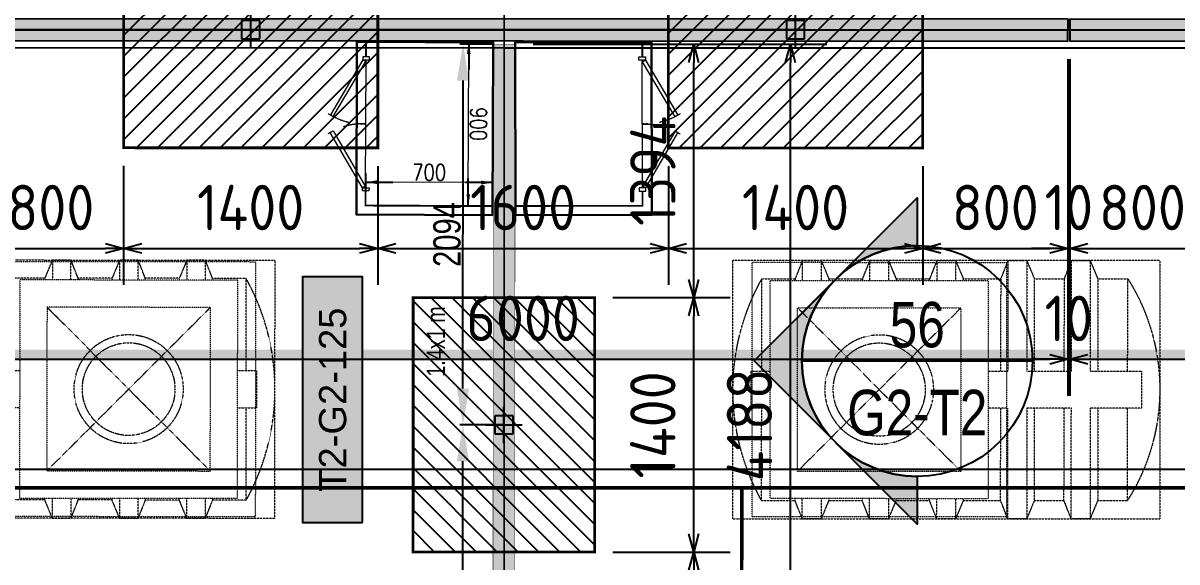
# Model space of a CAD drawing. Header units: centimetres. Extents: x -6122352 to 6876996, y -1694241 to 2592194.
# Drawn here: x 189137 to 195490, y -45110 to -42146 of the extents above; entities that cross this region are included whole.
import ezdxf
from ezdxf.enums import TextEntityAlignment as Align

# ---------------------------------------------------------------- set-up
doc = ezdxf.new("R2010")
doc.units = ezdxf.units.CM
doc.header["$MEASUREMENT"] = 0
doc.header["$PDMODE"] = 66
doc.header["$PDSIZE"] = 100
for name, pattern in [('CENTER', [2, 1.25, -0.25, 0.25, -0.25]), ('DU23023_KAA_00_XX_M2_TR_KPTB_0024$0$DU23023_KAA_00_XX_M2_TR_XRBS_0024$0$PHANTOM2', [1.25, 0.625, -0.125, 0.125, -0.125, 0.125, -0.125]), ('HIDDEN', [0.375, 0.25, -0.125]), ('LTH-4G-M-XR-GROUND FLOOR PLAN$0$HIDDEN2', [0.1875, 0.125, -0.0625])]:
    doc.linetypes.add(name, pattern=pattern)
doc.layers.get('Defpoints').update_dxf_attribs({"color": 255, "linetype": 'CENTER'})
for name, color, linetype in [('00-MI-DIM', 7, 'Continuous'), ('@MI-FOOTINGS', 7, 'Continuous'), ('@MI-MEP', 7, 'Continuous'), ('@MI-REF LAYER', 7, 'Continuous'), ('@MI-TYPE-02', 6, 'Continuous'), ('CTECH-Text 2.5mm', 2, 'Continuous'), ('PANEL-TAGS', 7, 'Continuous'), ('VD-WS-WATER TANK', 7, 'Continuous')]:
    doc.layers.add(name, color=color, linetype=linetype)
doc.layers.add('08-Compound Wall-2', color=6, linetype='Continuous', lineweight=25, true_color=0xff00ff)
for name, color, linetype, lineweight in [('23585-XR-AR-102-8P-GF$0$A-FLOR-XREF', 8, 'Continuous', 9), ('23585-XR-AR-DAMAC PLOT LIMITS$0$1-Mid units', 41, 'Continuous', 5), ('A-ANNO-TEXT', 3, 'Continuous', 25), ('LTH-4G-M-XR-GROUND FLOOR PLAN$0$1717 X Water Tank Location_5B$0$00 Line 2', 6, 'Continuous', 13), ('ZAT_WALL PANEL', 3, 'Continuous', 30)]:
    doc.layers.add(name, color=color, linetype=linetype, lineweight=lineweight)
doc.layers.add('LTH-4G-M-XR-GROUND FLOOR PLAN$0$PDF_Geometry', color=7, linetype='Continuous', true_color=0xcccccc)
doc.styles.add('Arial Narrow', font='ARIALN.TTF', dxfattribs={"width": 0.95, "height": 500})
doc.styles.add('DIMTEXT', font='romans.shx', dxfattribs={"width": 0.8})
doc.styles.add('JWC 1.50MM', font='GOTHIC.TTF', dxfattribs={"width": 0.8, "height": 1.5})
doc.styles.add('PANELTAG_STYLE', font='arial.ttf')
doc.styles.add('Schueco-BEMSTIL', font='isocpeur.ttf', dxfattribs={"width": 0.9})
doc.dimstyles.new('DIM-25', dxfattribs={"dimscale": 25, "dimtxt": 2.5, "dimasz": 2.5, "dimexe": 1.25, "dimexo": 0.625, "dimgap": 1, "dimtad": 1, "dimdec": 0, "dimdsep": 46, "dimtxsty": 'DIMTEXT', "dimblk": 'AROW', "dimcen": 2.5, "dimse1": 1, "dimse2": 1, "dimclrd": 1, "dimclre": 1, "dimclrt": 2, "dimadec": 0, "dimazin": 0, "dimtfac": 1, "dimtdec": 0, "dimtmove": 0, "dimatfit": 3, "dimfxl": 1, "dimarcsym": 0})
doc.dimstyles.new('JWC - 1.5', dxfattribs={"dimtxt": 1.5, "dimasz": 2, "dimexe": 0.18, "dimexo": 0.06, "dimgap": 0.09, "dimtad": 1, "dimtoh": 1, "dimdec": 0, "dimzin": 0, "dimdsep": 46, "dimtxsty": 'JWC 1.50MM', "dimcen": 0.09, "dimclrd": 1, "dimclre": 1, "dimclrt": 2, "dimadec": 0, "dimazin": 0, "dimtfac": 1, "dimtdec": 0, "dimtofl": 0, "dimtmove": 0, "dimatfit": 3, "dimfxl": 30, "dimtolj": 1, "dimtzin": 0, "dimarcsym": 0})
doc.dimstyles.new('MI- JWC-TXT-2.5 MM', dxfattribs={"dimscale": 1.5, "dimtxt": 2.5, "dimasz": 1, "dimexe": 2, "dimexo": 1, "dimgap": 1, "dimtad": 1, "dimdec": 0, "dimdsep": 46, "dimtxsty": 'Schueco-BEMSTIL', "dimblk": 'OPEN30', "dimcen": 0, "dimdle": 2, "dimclrd": 140, "dimclre": 8, "dimclrt": 40, "dimadec": 0, "dimazin": 2, "dimtfac": 1, "dimtdec": 0, "dimtix": 1, "dimtmove": 2, "dimatfit": 3, "dimldrblk": 'OPEN', "dimfxl": 2, "dimlwd": -1, "dimlwe": -1, "dimarcsym": 0})

# ---------------------------------------------------------------- blocks, each defined once
blk = doc.blocks.new('23585-XR-AR-BOUNDARY WALLS AND SETBACKS')
at = {"layer": '08-Compound Wall-2'}
blk.add_lwpolyline([(496588.3159, 2769013.5148), (496570.6947, 2769029.661), (496564.5808, 2769022.9883), (496560.5274, 2769018.5645), (496556.4738, 2769014.1407), (496552.4204, 2769009.7169), (496548.367, 2769005.2931), (496542.2529, 2768998.6206), (496559.8743, 2768982.4745)], dxfattribs=at)
blk = doc.blocks.new('A$C9d9485f6')
at = {"layer": 'A-ANNO-TEXT', "rotation": 312.4881850805905}
blk.add_blockref('23585-XR-AR-BOUNDARY WALLS AND SETBACKS', (-2377088.5348, -1504219.2521), dxfattribs=at)
blk = doc.blocks.new('23585-XR-AR-DAMAC PLOT LIMITS')
at = {"layer": '23585-XR-AR-DAMAC PLOT LIMITS$0$1-Mid units', "color": 251, "true_color": 0x636466}
for points in [[(496552.3467, 2769009.7845), (496534.6515, 2769025.9983), (496538.7049, 2769030.4221), (496556.4001, 2769014.2083)], [(496548.2933, 2769005.3607), (496530.5981, 2769021.5745), (496534.6515, 2769025.9983), (496552.3467, 2769009.7845)], [(496552.3467, 2769009.7845), (496556.4001, 2769014.2083), (496574.0951, 2768997.9947), (496570.0417, 2768993.5709)], [(496548.2933, 2769005.3607), (496552.3467, 2769009.7845), (496570.0417, 2768993.5709), (496565.9883, 2768989.1471)]]:
    blk.add_lwpolyline(points, close=True, dxfattribs=at)
blk = doc.blocks.new('A$Cf093b529')
at = {"layer": 'A-ANNO-TEXT'}
blk.add_blockref('23585-XR-AR-DAMAC PLOT LIMITS', (-495391.9901, -2768603.4419), dxfattribs=at)
blk = doc.blocks.new('A$C13dde150')
at = {"color": 1, "true_color": 0xeb0000, "const_width": 0.01}
blk.add_lwpolyline([(33.1502, 0.0001), (27.1502, 0.0001), (21.1502, 0), (15.1502, 0), (9.1501, 0.0001), (0.0001, 0.0001), (0, 24.0001), (9.1501, 24.0003), (15.1501, 24.0003), (21.1502, 24.0002), (27.1502, 24.0002), (33.1502, 24.0003), (42.3, 24.0002), (42.3001, 0.0001)], close=True, dxfattribs=at)
blk = doc.blocks.new('AROW')
at = {"color": 1, "ltscale": 100}
for p, q in [((0, 0), (-3, 0)), ((0, -1), (0, 1))]:
    blk.add_line(p, q, dxfattribs=at)
blk.add_solid([(-1.28, 0.21), (-1.28, -0.21), (0, 0)], dxfattribs=at)
blk = doc.blocks.new('*D402')
at = {"layer": 'CTECH-Text 2.5mm', "color": 8, "lineweight": -2, "ltscale": 10, "transparency": 16777216}
blk.add_line((0.8246, -0.1346), (0.0246, -0.1346), dxfattribs=at)
at = {"layer": 'Defpoints', "color": 0, "ltscale": 10, "transparency": 16777216}
for p in [(-0.0254, 0), (0.8746, 0), (-0.0254, -0.1346)]:
    blk.add_point(p, dxfattribs=at)
at = {"layer": 'CTECH-Text 2.5mm', "color": 8, "lineweight": -2, "ltscale": 10, "transparency": 16777216, "xscale": 0.05, "yscale": 0.05, "zscale": 0.05, "rotation": 180}
blk.add_blockref('AROW', (-0.0254, -0.1346), dxfattribs=at)
at = {"layer": 'CTECH-Text 2.5mm', "color": 8, "lineweight": -2, "ltscale": 10, "transparency": 16777216, "xscale": 0.05, "yscale": 0.05, "zscale": 0.05}
blk.add_blockref('AROW', (0.8746, -0.1346), dxfattribs=at)
at = {"layer": 'CTECH-Text 2.5mm', "color": 8, "ltscale": 10, "transparency": 16777216, "insert": (0.4246, -0.0796), "char_height": 0.09, "attachment_point": 5, "style": 'DIMTEXT'}
blk.add_mtext('900', dxfattribs=at)
blk = doc.blocks.new('*D401')
at = {"layer": 'CTECH-Text 2.5mm', "color": 8, "lineweight": -2, "ltscale": 10, "transparency": 16777216}
blk.add_line((0.7459, -0.05), (0.7459, -0.65), dxfattribs=at)
at = {"layer": 'Defpoints', "color": 0, "ltscale": 10, "transparency": 16777216}
for p in [(0.8746, 0), (0.7459, -0.7), (0.8746, -0.7)]:
    blk.add_point(p, dxfattribs=at)
at = {"layer": 'CTECH-Text 2.5mm', "color": 8, "lineweight": -2, "ltscale": 10, "transparency": 16777216, "xscale": 0.05, "yscale": 0.05, "zscale": 0.05}
for p, rotation in [((0.7459, 0), 90), ((0.7459, -0.7), 270)]:
    blk.add_blockref('AROW', p, dxfattribs=dict(at, rotation=rotation))
at = {"layer": 'CTECH-Text 2.5mm', "color": 8, "ltscale": 10, "transparency": 16777216, "insert": (0.6909, -0.35), "char_height": 0.09, "attachment_point": 5, "rotation": 90, "style": 'DIMTEXT'}
blk.add_mtext('700', dxfattribs=at)
blk = doc.blocks.new('WT')
at = {"layer": 'VD-WS-WATER TANK', "color": 8, "linetype": 'HIDDEN', "lineweight": 5}
for p, q in [((-1544.6, 709.7), (-1544.6, -710.3)), ((-1544.6, 709.7), (805.4, 709.7)), ((805.4, -710.3), (805.4, 709.7)), ((-1205.2, 610), (-1368.6, 609.7)), ((-1367.6, 100.7), (-1368.6, 609.7)), ((-853.8, 610), (-1019.5, 609.7)), ((-462.5, 610), (-670.5, 610)), ((-92.3, 610), (-279.1, 610)), ((278, 610), (91.1, 609.6)), ((645.8, 610), (461.3, 609.7)), ((646.8, 100.7), (645.8, 610)), ((-1366.3, -610.3), (-1367.2, -101.4)), ((648.2, -610), (647.2, -101.4)), ((-1202.9, -610), (-1366.3, -610.3)), ((-853.8, -610), (-1017.2, -610.3)), ((-462.5, -610), (-668.2, -610)), ((-92.3, -610), (-276.8, -610)), ((278, -610), (93.4, -610.3)), ((648.2, -610), (463.6, -610.3)), ((805.4, -710.3), (-1544.6, -710.3))]:
    blk.add_line(p, q, dxfattribs=at)
at = {"layer": 'VD-WS-WATER TANK', "color": 8, "linetype": 'HIDDEN', "lineweight": 5, "ltscale": 0.2}
for p, q in [((-450, 450, 1.1), (450, -450, -1)), ((450, 450), (-450, -450, 1))]:
    blk.add_line(p, q, dxfattribs=at)
at = {"layer": 'VD-WS-WATER TANK', "color": 8, "linetype": 'HIDDEN', "lineweight": 5}
for points in [[(-1058, 100.7), (-1059, 709.7), (-1161.1, 709.7), (-1202.9, 610), (-1202.9, 100.7)], [(-1161.1, 709.7), (-1161.1, 100.7)], [(-1018.6, 100.7), (-1019.5, 610), (-1059, 709.7)], [(-708.9, 100.7), (-709.9, 709.7), (-812, 709.7), (-853.8, 610), (-853.8, 100.7)], [(-812, 709.7), (-812, 100.7)], [(-669.5, 100.7), (-670.5, 610), (-709.9, 709.7)], [(-318.4, 600), (-318.6, 709.7), (-420.7, 709.7), (-462.5, 610), (-462.5, 600)], [(-420.7, 709.7), (-420.7, 600)], [(-279.1, 600), (-279.1, 610), (-318.6, 709.7)], [(51.8, 600), (51.6, 709.7), (-50.5, 709.7), (-92.3, 610), (-92.3, 600)], [(-50.5, 709.7), (-50.5, 600)], [(91.1, 600), (91.1, 610), (51.6, 709.7)], [(422, 600), (421.8, 709.7), (319.7, 709.7), (278, 610), (278, 600)], [(319.7, 709.7), (319.7, 600)], [(461.3, 600), (461.3, 610), (421.8, 709.7)], [(-1161.1, 100.7), (-1444.6, 100.7), (-1444.6, -101.4), (-1161.1, -101.4)], [(-812, 100.7), (-1058, 100.7)], [(-600, 100.7), (-708.9, 100.7)], [(600, -101.4), (705.4, -101.4), (705.4, 100.7), (600, 100.7)], [(-1202.9, -101.4), (-1202.9, -610), (-1161.1, -710.3), (-1056.7, -710.3), (-1017.2, -610), (-1018.2, -101.4)], [(-1161.1, -101.4), (-1161.1, -710.3)], [(-1056.7, -710.3), (-1057.7, -101.4)], [(-1057.7, -101.4), (-812, -101.4)], [(-853.8, -101.4), (-853.8, -610), (-812, -710.3), (-707.6, -710.3), (-668.2, -610), (-669.1, -101.4)], [(-812, -101.4), (-812, -710.3)], [(-707.6, -710.3), (-708.6, -101.4)], [(-708.6, -101.4), (-600, -101.4)], [(-462.5, -600), (-462.5, -610), (-420.7, -710.3), (-316.2, -710.3), (-276.8, -610), (-276.8, -600)], [(-420.7, -600), (-420.7, -710.3)], [(-316.2, -710.3), (-316.4, -600)], [(-92.3, -600), (-92.3, -610), (-50.5, -710.3), (54, -710.3), (93.4, -610), (93.4, -600)], [(-50.5, -600), (-50.5, -710.3)], [(54, -710.3), (53.8, -600)], [(278, -600), (278, -610), (319.7, -710.3), (424.2, -710.3), (463.6, -610), (463.6, -600)], [(319.7, -600), (319.7, -710.3)], [(424.2, -710.3), (424, -600)]]:
    blk.add_lwpolyline(points, dxfattribs=at)
at = {"layer": 'VD-WS-WATER TANK', "color": 8, "linetype": 'HIDDEN', "lineweight": 5, "ltscale": 0.2}
for points in [[(-700, -700), (700, -700), (700, 700), (-700, 700)], [(-600, -600), (600, -600), (600, 600), (-600, 600)], [(-450, -450), (450, -450), (450, 450), (-450, 450)]]:
    blk.add_lwpolyline(points, close=True, dxfattribs=at)
at = {"layer": 'VD-WS-WATER TANK', "color": 8, "linetype": 'HIDDEN', "lineweight": 5}
for radius in [300, 255]:
    blk.add_circle((0, 0), radius, dxfattribs=at)
for centre, radius, start, end in [((-406.1, 1.5), 1138.5, 147.71236, 212.50564), ((-448.6, -2.1), 1254, 331.0009, 29.21709)]:
    blk.add_arc(centre, radius, start, end, dxfattribs=at)
blk = doc.blocks.new('A$Cf127e03c')
at = {"color": 1, "true_color": 0xeb0000, "const_width": 0.01}
blk.add_lwpolyline([(33.1502, 1.0613), (27.1502, 1.0612), (21.1502, 1.0612), (15.1502, 1.0612), (9.1501, 1.0613), (0.0001, 1.0613), (0, 25.0613), (9.1501, 25.0614), (15.1501, 25.0615), (21.1502, 25.0614), (27.1502, 25.0614), (33.1502, 25.0614), (42.3, 25.0613), (42.3001, 1.0613)], close=True, dxfattribs=at)
blk = doc.blocks.new('A$C253a53b4')
at = {"color": 1, "true_color": 0xeb0000, "const_width": 0.01}
blk.add_lwpolyline([(-2.579, -17.7101), (-8.579, -17.7166), (-14.579, -17.7233), (-20.579, -17.73), (-26.579, -17.7367), (-35.7289, -17.7469), (-35.7554, 6.2531), (-26.6056, 6.2632), (-20.6056, 6.2699), (-14.6056, 6.2766), (-8.6055, 6.2832), (-2.6055, 6.2899), (6.5446, 6.3002), (6.5711, -17.6998)], close=True, dxfattribs=at)
blk = doc.blocks.new('_Open30')
at = {"color": 0, "linetype": 'ByBlock', "lineweight": -2}
for p, q in [((-1, 0.268), (0, 0)), ((0, 0), (-1, -0.268)), ((0, 0), (-1, 0))]:
    blk.add_line(p, q, dxfattribs=at)
blk = doc.blocks.new('*D3389')
at = {"layer": '@MI-TYPE-02', "color": 8, "transparency": 16777216}
for p, q in [((-8541.9, -260.9), (-8541.9, -1878.2)), ((-4353.6, -261.9), (-4353.6, -1878.3))]:
    blk.add_line(p, q, dxfattribs=at)
at = {"layer": '@MI-TYPE-02', "color": 140, "transparency": 16777216}
blk.add_line((-8441.9, -1678.2), (-4453.6, -1678.3), dxfattribs=at)
at = {"layer": 'Defpoints', "color": 0, "transparency": 16777216}
for p in [(-8541.9, -160.9), (-4353.6, -161.9), (-4353.6, -1678.3)]:
    blk.add_point(p, dxfattribs=at)
at = {"layer": '@MI-TYPE-02', "color": 140, "transparency": 16777216, "xscale": 100, "yscale": 100, "zscale": 100}
for p, rotation in [((-8541.9, -1678.2), 179.9983766928187), ((-4353.6, -1678.3), 359.9983766928187)]:
    blk.add_blockref('_Open30', p, dxfattribs=dict(at, rotation=rotation))
at = {"layer": '@MI-TYPE-02', "color": 40, "transparency": 16777216, "insert": (-6447.8, -1453.3), "char_height": 250, "attachment_point": 5, "rotation": 359.99838, "style": 'Schueco-BEMSTIL'}
blk.add_mtext('4188', dxfattribs=at)
blk = doc.blocks.new('_Open')
at = {"color": 0, "linetype": 'ByBlock', "lineweight": -2}
for p, q in [((-1, 0.2), (0, 0)), ((-1, -0.2), (0, 0)), ((0, 0), (-1, 0))]:
    blk.add_line(p, q, dxfattribs=at)
blk = doc.blocks.new('T2-SINGLE FOOTING')
at = {"layer": '@MI-FOOTINGS', "transparency": 33554679}
h = blk.add_hatch(dxfattribs=at)
h.set_pattern_fill('ANSI31', color=8, scale=650)
h.paths.add_polyline_path([(-700, 500), (700, 500), (700, -500), (-700, -500)])
at = {"layer": '@MI-FOOTINGS', "color": 62, "const_width": 15}
blk.add_lwpolyline([(-700, 500), (700, 500), (700, -500), (-700, -500)], close=True, dxfattribs=at)
at = {"layer": '@MI-FOOTINGS', "color": 30}
blk.add_point((0, 0), dxfattribs=at)
at = {"color": 94, "insert": (264.8, 425.4), "char_height": 100, "attachment_point": 1, "style": 'Arial Narrow'}
blk.add_mtext_dynamic_manual_height_columns('1.4x1 m', width=1894.424, gutter_width=2500, heights=[0], dxfattribs=at)
blk = doc.blocks.new('*D3391')
at = {"color": 1, "lineweight": -2, "transparency": 16777216}
for p, q in [((-8541.8, -34.9), (-8541.8, 142.3)), ((-6447.7, -95.3), (-6447.7, 142.3)), ((-8341.8, 124.3), (-6647.7, 124.3))]:
    blk.add_line(p, q, dxfattribs=at)
at = {"color": 1, "transparency": 16777216}
for points in [[(-8341.8, 157.7), (-8341.8, 91), (-8541.8, 124.3)], [(-6647.7, 157.7), (-6647.7, 91), (-6447.7, 124.3)]]:
    blk.add_solid(points, dxfattribs=at)
at = {"layer": 'Defpoints', "color": 0, "transparency": 16777216}
for p in [(-6447.7, 124.3), (-8541.8, -40.9), (-6447.7, -101.3)]:
    blk.add_point(p, dxfattribs=at)
at = {"color": 2, "transparency": 16777216, "insert": (-7494.8, 212.1), "char_height": 150, "attachment_point": 5, "style": 'JWC 1.50MM'}
blk.add_mtext('\\A1;2094', dxfattribs=at)
blk = doc.blocks.new('*D3415')
at = {"color": 1, "lineweight": -2, "transparency": 16777216}
for p, q in [((-6447.7, -95.3), (-6447.7, 142.3)), ((-4353.6, -35.9), (-4353.6, 142.3)), ((-6247.7, 124.3), (-4553.6, 124.3))]:
    blk.add_line(p, q, dxfattribs=at)
at = {"color": 1, "transparency": 16777216}
for points in [[(-6247.7, 157.7), (-6247.7, 91), (-6447.7, 124.3)], [(-4553.6, 157.7), (-4553.6, 91), (-4353.6, 124.3)]]:
    blk.add_solid(points, dxfattribs=at)
at = {"layer": 'Defpoints', "color": 0, "transparency": 16777216}
for p in [(-4353.6, 124.3), (-4353.6, -41.9), (-6447.7, -101.3)]:
    blk.add_point(p, dxfattribs=at)
at = {"color": 2, "transparency": 16777216, "insert": (-5400.6, 212.1), "char_height": 150, "attachment_point": 5, "style": 'JWC 1.50MM'}
blk.add_mtext('\\A1;2094', dxfattribs=at)
blk = doc.blocks.new('*D3532')
at = {"color": 8, "transparency": 16777216}
for p, q in [((-8541.9, -260.9), (-8541.9, -1346)), ((-7147.7, -701.3), (-7147.7, -1346))]:
    blk.add_line(p, q, dxfattribs=at)
at = {"color": 140, "transparency": 16777216}
blk.add_line((-8441.9, -1146), (-7247.7, -1146), dxfattribs=at)
at = {"layer": 'Defpoints', "color": 0, "transparency": 16777216}
for p in [(-8541.9, -160.9), (-7147.7, -601.3), (-7147.7, -1146)]:
    blk.add_point(p, dxfattribs=at)
at = {"color": 140, "transparency": 16777216, "xscale": 100, "yscale": 100, "zscale": 100, "rotation": 180}
blk.add_blockref('_Open30', (-8541.9, -1146), dxfattribs=at)
at = {"color": 140, "transparency": 16777216, "xscale": 100, "yscale": 100, "zscale": 100}
blk.add_blockref('_Open30', (-7147.7, -1146), dxfattribs=at)
at = {"color": 40, "transparency": 16777216, "insert": (-7844.8, -921), "char_height": 250, "attachment_point": 5, "style": 'Schueco-BEMSTIL'}
blk.add_mtext('1394', dxfattribs=at)
blk = doc.blocks.new('*D3533')
at = {"color": 8, "transparency": 16777216}
for p, q in [((-7147.7, -701.3), (-7147.7, -1346)), ((-5747.7, -701.3), (-5747.7, -1346))]:
    blk.add_line(p, q, dxfattribs=at)
at = {"color": 140, "transparency": 16777216}
blk.add_line((-7047.7, -1146), (-5847.7, -1146), dxfattribs=at)
at = {"layer": 'Defpoints', "color": 0, "transparency": 16777216}
for p in [(-7147.7, -601.3), (-5747.7, -601.3), (-5747.7, -1146)]:
    blk.add_point(p, dxfattribs=at)
at = {"color": 140, "transparency": 16777216, "xscale": 100, "yscale": 100, "zscale": 100, "rotation": 180}
blk.add_blockref('_Open30', (-7147.7, -1146), dxfattribs=at)
at = {"color": 140, "transparency": 16777216, "xscale": 100, "yscale": 100, "zscale": 100}
blk.add_blockref('_Open30', (-5747.7, -1146), dxfattribs=at)
at = {"color": 40, "transparency": 16777216, "insert": (-6447.7, -921), "char_height": 250, "attachment_point": 5, "style": 'Schueco-BEMSTIL'}
blk.add_mtext('1400', dxfattribs=at)
blk = doc.blocks.new('*D3534')
at = {"color": 8, "transparency": 16777216}
for p, q in [((-4353.6, -261.9), (-4353.6, -1346)), ((-5747.7, -701.3), (-5747.7, -1346))]:
    blk.add_line(p, q, dxfattribs=at)
at = {"color": 140, "transparency": 16777216}
blk.add_line((-5647.7, -1146), (-4453.6, -1146), dxfattribs=at)
at = {"layer": 'Defpoints', "color": 0, "transparency": 16777216}
for p in [(-4353.6, -161.9), (-5747.7, -601.3), (-4353.6, -1146)]:
    blk.add_point(p, dxfattribs=at)
at = {"color": 140, "transparency": 16777216, "xscale": 100, "yscale": 100, "zscale": 100, "rotation": 180}
blk.add_blockref('_Open30', (-5747.7, -1146), dxfattribs=at)
at = {"color": 140, "transparency": 16777216, "xscale": 100, "yscale": 100, "zscale": 100}
blk.add_blockref('_Open30', (-4353.6, -1146), dxfattribs=at)
at = {"color": 40, "transparency": 16777216, "insert": (-5050.6, -921), "char_height": 250, "attachment_point": 5, "style": 'Schueco-BEMSTIL'}
blk.add_mtext('1394', dxfattribs=at)
blk = doc.blocks.new('T2-FOOTING PLAN')
at = {"layer": '@MI-FOOTINGS', "transparency": 33554679}
h = blk.add_hatch(dxfattribs=at)
h.set_pattern_fill('ANSI31', color=8, scale=650)
h.paths.add_polyline_path([(-700, 650), (700, 650), (700, -650), (-700, -650)])
at = {"layer": '@MI-FOOTINGS', "color": 160, "true_color": 0x3340f0, "const_width": 15}
blk.add_lwpolyline([(-700, 650), (700, 650), (700, -650), (-700, -650)], close=True, dxfattribs=at)
at = {"layer": '@MI-FOOTINGS', "color": 30}
blk.add_point((0, 0), dxfattribs=at)
blk = doc.blocks.new('*D992')
at = {"layer": '@MI-TYPE-02', "color": 8, "transparency": 16777216}
for p, q in [((357691.1, -190783.3), (357691.1, -192636.3)), ((363691, -190785.5), (363691, -192636.3))]:
    blk.add_line(p, q, dxfattribs=at)
at = {"layer": '@MI-TYPE-02', "color": 140, "transparency": 16777216}
blk.add_line((357791.1, -192436.3), (363591, -192436.3), dxfattribs=at)
at = {"layer": 'Defpoints', "color": 0, "transparency": 16777216}
for p in [(357691.1, -190683.3), (363691, -190685.5), (363691, -192436.3)]:
    blk.add_point(p, dxfattribs=at)
at = {"layer": '@MI-TYPE-02', "color": 140, "transparency": 16777216, "xscale": 100, "yscale": 100, "zscale": 100, "rotation": 180}
blk.add_blockref('_Open30', (357691.1, -192436.3), dxfattribs=at)
at = {"layer": '@MI-TYPE-02', "color": 140, "transparency": 16777216, "xscale": 100, "yscale": 100, "zscale": 100}
blk.add_blockref('_Open30', (363691, -192436.3), dxfattribs=at)
at = {"layer": '@MI-TYPE-02', "color": 40, "transparency": 16777216, "insert": (360691, -192211.3), "char_height": 250, "attachment_point": 5, "style": 'Schueco-BEMSTIL'}
blk.add_mtext('6000', dxfattribs=at)
blk = doc.blocks.new('*D993')
at = {"layer": '@MI-TYPE-02', "color": 8, "transparency": 16777216}
for p, q in [((363691, -190785.5), (363691, -192636.3)), ((363701, -190784.5), (363701, -192636.3))]:
    blk.add_line(p, q, dxfattribs=at)
at = {"layer": '@MI-TYPE-02', "color": 140, "transparency": 16777216}
for p, q in [((363591, -192436.3), (363491, -192436.3)), ((363691, -192436.3), (363701, -192436.3)), ((363801, -192436.3), (363901, -192436.3))]:
    blk.add_line(p, q, dxfattribs=at)
at = {"layer": 'Defpoints', "color": 0, "transparency": 16777216}
for p in [(363691, -190685.5), (363701, -190684.5), (363701, -192436.3)]:
    blk.add_point(p, dxfattribs=at)
at = {"layer": '@MI-TYPE-02', "color": 140, "transparency": 16777216, "xscale": 100, "yscale": 100, "zscale": 100}
blk.add_blockref('_Open30', (363691, -192436.3), dxfattribs=at)
at = {"layer": '@MI-TYPE-02', "color": 140, "transparency": 16777216, "xscale": 100, "yscale": 100, "zscale": 100, "rotation": 180}
blk.add_blockref('_Open30', (363701, -192436.3), dxfattribs=at)
at = {"layer": '@MI-TYPE-02', "color": 40, "transparency": 16777216, "insert": (363696, -192211.3), "char_height": 250, "attachment_point": 5, "style": 'Schueco-BEMSTIL'}
blk.add_mtext('10', dxfattribs=at)
blk = doc.blocks.new('*D994')
at = {"layer": '@MI-TYPE-02', "color": 8, "transparency": 16777216}
for p, q in [((363701, -190784.5), (363701, -192636.3)), ((369700.9, -190786.7), (369700.9, -192636.3))]:
    blk.add_line(p, q, dxfattribs=at)
at = {"layer": '@MI-TYPE-02', "color": 140, "transparency": 16777216}
blk.add_line((363801, -192436.3), (369600.9, -192436.3), dxfattribs=at)
at = {"layer": 'Defpoints', "color": 0, "transparency": 16777216}
for p in [(363701, -190684.5), (369700.9, -190686.7), (369700.9, -192436.3)]:
    blk.add_point(p, dxfattribs=at)
at = {"layer": '@MI-TYPE-02', "color": 140, "transparency": 16777216, "xscale": 100, "yscale": 100, "zscale": 100, "rotation": 180}
blk.add_blockref('_Open30', (363701, -192436.3), dxfattribs=at)
at = {"layer": '@MI-TYPE-02', "color": 140, "transparency": 16777216, "xscale": 100, "yscale": 100, "zscale": 100}
blk.add_blockref('_Open30', (369700.9, -192436.3), dxfattribs=at)
at = {"layer": '@MI-TYPE-02', "color": 40, "transparency": 16777216, "insert": (366701, -192211.3), "char_height": 250, "attachment_point": 5, "style": 'Schueco-BEMSTIL'}
blk.add_mtext('6000', dxfattribs=at)
blk = doc.blocks.new('*D1013')
at = {"layer": '@MI-TYPE-02', "color": 8, "transparency": 16777216}
for p, q in [((357691.1, -190783.3), (357691.1, -192026.3)), ((358491.1, -191372.7), (358491.1, -192026.3))]:
    blk.add_line(p, q, dxfattribs=at)
at = {"layer": '@MI-TYPE-02', "color": 140, "transparency": 16777216}
blk.add_line((357791.1, -191826.3), (358391.1, -191826.3), dxfattribs=at)
at = {"layer": 'Defpoints', "color": 0, "transparency": 16777216}
for p in [(357691.1, -190683.3), (358491.1, -191272.7), (358491.1, -191826.3)]:
    blk.add_point(p, dxfattribs=at)
at = {"layer": '@MI-TYPE-02', "color": 140, "transparency": 16777216, "xscale": 100, "yscale": 100, "zscale": 100, "rotation": 180}
blk.add_blockref('_Open30', (357691.1, -191826.3), dxfattribs=at)
at = {"layer": '@MI-TYPE-02', "color": 140, "transparency": 16777216, "xscale": 100, "yscale": 100, "zscale": 100}
blk.add_blockref('_Open30', (358491.1, -191826.3), dxfattribs=at)
at = {"layer": '@MI-TYPE-02', "color": 40, "transparency": 16777216, "insert": (358091.1, -191601.3), "char_height": 250, "attachment_point": 5, "style": 'Schueco-BEMSTIL'}
blk.add_mtext('800', dxfattribs=at)
blk = doc.blocks.new('*D1014')
at = {"layer": '@MI-TYPE-02', "color": 8, "transparency": 16777216}
for p, q in [((358491.1, -191372.7), (358491.1, -192026.3)), ((359891.1, -191373), (359891.1, -192026.3))]:
    blk.add_line(p, q, dxfattribs=at)
at = {"layer": '@MI-TYPE-02', "color": 140, "transparency": 16777216}
blk.add_line((358591.1, -191826.3), (359791.1, -191826.3), dxfattribs=at)
at = {"layer": 'Defpoints', "color": 0, "transparency": 16777216}
for p in [(358491.1, -191272.7), (359891.1, -191273), (359891.1, -191826.3)]:
    blk.add_point(p, dxfattribs=at)
at = {"layer": '@MI-TYPE-02', "color": 140, "transparency": 16777216, "xscale": 100, "yscale": 100, "zscale": 100, "rotation": 180}
blk.add_blockref('_Open30', (358491.1, -191826.3), dxfattribs=at)
at = {"layer": '@MI-TYPE-02', "color": 140, "transparency": 16777216, "xscale": 100, "yscale": 100, "zscale": 100}
blk.add_blockref('_Open30', (359891.1, -191826.3), dxfattribs=at)
at = {"layer": '@MI-TYPE-02', "color": 40, "transparency": 16777216, "insert": (359191.1, -191601.3), "char_height": 250, "attachment_point": 5, "style": 'Schueco-BEMSTIL'}
blk.add_mtext('1400', dxfattribs=at)
blk = doc.blocks.new('*D1015')
at = {"layer": '@MI-TYPE-02', "color": 8, "transparency": 16777216}
for p, q in [((359891.1, -191373), (359891.1, -192026.3)), ((361491.1, -191373.3), (361491.1, -192026.3))]:
    blk.add_line(p, q, dxfattribs=at)
at = {"layer": '@MI-TYPE-02', "color": 140, "transparency": 16777216}
blk.add_line((359991.1, -191826.3), (361391.1, -191826.3), dxfattribs=at)
at = {"layer": 'Defpoints', "color": 0, "transparency": 16777216}
for p in [(359891.1, -191273), (361491.1, -191273.3), (361491.1, -191826.3)]:
    blk.add_point(p, dxfattribs=at)
at = {"layer": '@MI-TYPE-02', "color": 140, "transparency": 16777216, "xscale": 100, "yscale": 100, "zscale": 100, "rotation": 180}
blk.add_blockref('_Open30', (359891.1, -191826.3), dxfattribs=at)
at = {"layer": '@MI-TYPE-02', "color": 140, "transparency": 16777216, "xscale": 100, "yscale": 100, "zscale": 100}
blk.add_blockref('_Open30', (361491.1, -191826.3), dxfattribs=at)
at = {"layer": '@MI-TYPE-02', "color": 40, "transparency": 16777216, "insert": (360691.1, -191601.3), "char_height": 250, "attachment_point": 5, "style": 'Schueco-BEMSTIL'}
blk.add_mtext('1600', dxfattribs=at)
blk = doc.blocks.new('*D1016')
at = {"layer": '@MI-TYPE-02', "color": 8, "transparency": 16777216}
for p, q in [((361491.1, -191373.3), (361491.1, -192026.3)), ((362891.1, -191373.5), (362891.1, -192026.3))]:
    blk.add_line(p, q, dxfattribs=at)
at = {"layer": '@MI-TYPE-02', "color": 140, "transparency": 16777216}
blk.add_line((361591.1, -191826.3), (362791.1, -191826.3), dxfattribs=at)
at = {"layer": 'Defpoints', "color": 0, "transparency": 16777216}
for p in [(361491.1, -191273.3), (362891.1, -191273.5), (362891.1, -191826.3)]:
    blk.add_point(p, dxfattribs=at)
at = {"layer": '@MI-TYPE-02', "color": 140, "transparency": 16777216, "xscale": 100, "yscale": 100, "zscale": 100, "rotation": 180}
blk.add_blockref('_Open30', (361491.1, -191826.3), dxfattribs=at)
at = {"layer": '@MI-TYPE-02', "color": 140, "transparency": 16777216, "xscale": 100, "yscale": 100, "zscale": 100}
blk.add_blockref('_Open30', (362891.1, -191826.3), dxfattribs=at)
at = {"layer": '@MI-TYPE-02', "color": 40, "transparency": 16777216, "insert": (362191.1, -191601.3), "char_height": 250, "attachment_point": 5, "style": 'Schueco-BEMSTIL'}
blk.add_mtext('1400', dxfattribs=at)
blk = doc.blocks.new('*D1017')
at = {"layer": '@MI-TYPE-02', "color": 8, "transparency": 16777216}
for p, q in [((363691, -190785.5), (363691, -192026.3)), ((362891.1, -191373.5), (362891.1, -192026.3))]:
    blk.add_line(p, q, dxfattribs=at)
at = {"layer": '@MI-TYPE-02', "color": 140, "transparency": 16777216}
blk.add_line((362991.1, -191826.3), (363591, -191826.3), dxfattribs=at)
at = {"layer": 'Defpoints', "color": 0, "transparency": 16777216}
for p in [(363691, -190685.5), (362891.1, -191273.5), (363691, -191826.3)]:
    blk.add_point(p, dxfattribs=at)
at = {"layer": '@MI-TYPE-02', "color": 140, "transparency": 16777216, "xscale": 100, "yscale": 100, "zscale": 100, "rotation": 180}
blk.add_blockref('_Open30', (362891.1, -191826.3), dxfattribs=at)
at = {"layer": '@MI-TYPE-02', "color": 140, "transparency": 16777216, "xscale": 100, "yscale": 100, "zscale": 100}
blk.add_blockref('_Open30', (363691, -191826.3), dxfattribs=at)
at = {"layer": '@MI-TYPE-02', "color": 40, "transparency": 16777216, "insert": (363291.1, -191601.3), "char_height": 250, "attachment_point": 5, "style": 'Schueco-BEMSTIL'}
blk.add_mtext('800', dxfattribs=at)
blk = doc.blocks.new('*D1018')
at = {"layer": '@MI-TYPE-02', "color": 8, "transparency": 16777216}
for p, q in [((363691, -190785.5), (363691, -192026.3)), ((363701, -190784.5), (363701, -192026.3))]:
    blk.add_line(p, q, dxfattribs=at)
at = {"layer": '@MI-TYPE-02', "color": 140, "transparency": 16777216}
for p, q in [((363591, -191826.3), (363491, -191826.3)), ((363691, -191826.3), (363701, -191826.3)), ((363801, -191826.3), (363901, -191826.3))]:
    blk.add_line(p, q, dxfattribs=at)
at = {"layer": 'Defpoints', "color": 0, "transparency": 16777216}
for p in [(363691, -190685.5), (363701, -190684.5), (363701, -191826.3)]:
    blk.add_point(p, dxfattribs=at)
at = {"layer": '@MI-TYPE-02', "color": 140, "transparency": 16777216, "xscale": 100, "yscale": 100, "zscale": 100}
blk.add_blockref('_Open30', (363691, -191826.3), dxfattribs=at)
at = {"layer": '@MI-TYPE-02', "color": 140, "transparency": 16777216, "xscale": 100, "yscale": 100, "zscale": 100, "rotation": 180}
blk.add_blockref('_Open30', (363701, -191826.3), dxfattribs=at)
at = {"layer": '@MI-TYPE-02', "color": 40, "transparency": 16777216, "insert": (363696, -191601.3), "char_height": 250, "attachment_point": 5, "style": 'Schueco-BEMSTIL'}
blk.add_mtext('10', dxfattribs=at)
blk = doc.blocks.new('*D1019')
at = {"layer": '@MI-TYPE-02', "color": 8, "transparency": 16777216}
for p, q in [((363701, -190784.5), (363701, -192026.3)), ((364501.1, -191374), (364501.1, -192026.3))]:
    blk.add_line(p, q, dxfattribs=at)
at = {"layer": '@MI-TYPE-02', "color": 140, "transparency": 16777216}
blk.add_line((363801, -191826.3), (364401.1, -191826.3), dxfattribs=at)
at = {"layer": 'Defpoints', "color": 0, "transparency": 16777216}
for p in [(363701, -190684.5), (364501.1, -191274), (364501.1, -191826.3)]:
    blk.add_point(p, dxfattribs=at)
at = {"layer": '@MI-TYPE-02', "color": 140, "transparency": 16777216, "xscale": 100, "yscale": 100, "zscale": 100, "rotation": 180}
blk.add_blockref('_Open30', (363701, -191826.3), dxfattribs=at)
at = {"layer": '@MI-TYPE-02', "color": 140, "transparency": 16777216, "xscale": 100, "yscale": 100, "zscale": 100}
blk.add_blockref('_Open30', (364501.1, -191826.3), dxfattribs=at)
at = {"layer": '@MI-TYPE-02', "color": 40, "transparency": 16777216, "insert": (364101, -191601.3), "char_height": 250, "attachment_point": 5, "style": 'Schueco-BEMSTIL'}
blk.add_mtext('800', dxfattribs=at)
blk = doc.blocks.new('*D1042')
at = {"layer": '@MI-TYPE-02', "color": 8, "transparency": 16777216}
for p, q in [((345441, -190721.4), (345441, -193239.8)), ((387730.9, -190730.1), (387730.9, -193239.8))]:
    blk.add_line(p, q, dxfattribs=at)
at = {"layer": '@MI-TYPE-02', "color": 140, "transparency": 16777216}
blk.add_line((345541, -193039.8), (387630.9, -193039.8), dxfattribs=at)
at = {"layer": 'Defpoints', "color": 0, "transparency": 16777216}
for p in [(345441, -190621.4), (387730.9, -190630.1), (387730.9, -193039.8)]:
    blk.add_point(p, dxfattribs=at)
at = {"layer": '@MI-TYPE-02', "color": 140, "transparency": 16777216, "xscale": 100, "yscale": 100, "zscale": 100, "rotation": 180}
blk.add_blockref('_Open30', (345441, -193039.8), dxfattribs=at)
at = {"layer": '@MI-TYPE-02', "color": 140, "transparency": 16777216, "xscale": 100, "yscale": 100, "zscale": 100}
blk.add_blockref('_Open30', (387730.9, -193039.8), dxfattribs=at)
at = {"layer": '@MI-TYPE-02', "color": 40, "transparency": 16777216, "insert": (366586, -192814.8), "char_height": 250, "attachment_point": 5, "style": 'Schueco-BEMSTIL'}
blk.add_mtext('42290', dxfattribs=at)
blk = doc.blocks.new('*U1430')
h = blk.add_hatch(color=94)
edge = h.paths.add_edge_path()
edge.add_line((0, -6.35), (0, -8.98))
edge.add_line((0, -8.98), (-8.98, 0))
edge.add_line((-8.98, 0), (0, 8.98))
edge.add_line((0, 8.98), (0, 6.35))
edge.add_arc((0, 0), 6.35, 90, 270)
at = {"color": 94}
blk.add_line((-6.35, 0), (6.35, 0), dxfattribs=at)
for points in [[(0, -6.35), (0, -8.98), (-8.98, 0), (0, 8.98), (0, 6.35, 1)], [(-4.49, 4.49, 0.414214), (-4.49, -4.49), (-8.98, 0), (-4.49, 4.49)]]:
    blk.add_lwpolyline(points, format="xyb", close=True)
blk.add_circle((0, 0), 6.35, dxfattribs=at)
at = {"style": 'Arial Narrow', "width": 0.95, "flags": 8}
blk.add_attdef('VIEWNUMBER', text='', height=2.5, dxfattribs=at).set_placement((0, 0), align=Align.BOTTOM_CENTER)
blk.add_attdef('SHEETNUMBER', text='', height=2.5, dxfattribs=at).set_placement((0, -1.588), align=Align.TOP_CENTER)
blk = doc.blocks.new('PANELTAG')
at = {"layer": 'PANEL-TAGS', "color": 1}
blk.add_lwpolyline([(-13.5, -3.3), (13.5, -3.3), (13.5, 3.3), (-13.5, 3.3)], close=True, dxfattribs=at)
at = {"layer": 'PANEL-TAGS', "color": 40, "true_color": 0xffd700}
blk.add_solid([(-13.5, -3.3), (13.5, -3.3), (-13.5, 3.3), (13.5, 3.3)], dxfattribs=at)
at = {"layer": 'PANEL-TAGS', "color": 5, "style": 'PANELTAG_STYLE'}
blk.add_attdef('TAGNO', text='', height=3, dxfattribs=at).set_placement((0, 0), align=Align.CENTER)
blk = doc.blocks.new('A$C3dfd7553')
at = {"layer": 'LTH-4G-M-XR-GROUND FLOOR PLAN$0$1717 X Water Tank Location_5B$0$00 Line 2', "color": 8, "linetype": 'Continuous', "elevation": 0}
blk.add_lwpolyline([(0.0563, -0.7, 0.01, 0.01, 0), (-0.0254, -0.7, 0.01, 0.01, 0), (-0.0254, 0, 0.01, 0.01, 0), (0.8746, 0, 0.01, 0.01, 0), (0.8746, -0.7, 0.01, 0.01, 0), (0.7937, -0.7, 0, 0, 0)], format="xyseb", dxfattribs=at)
at = {"layer": 'LTH-4G-M-XR-GROUND FLOOR PLAN$0$PDF_Geometry', "color": 8, "lineweight": 5, "elevation": 0}
for points in [[(0.0734, -0.7172), (0.0734, -0.6813), (0.0563, -0.6813), (0.0563, -0.7172)], [(0.7766, -0.7172), (0.7766, -0.6813), (0.7937, -0.6813), (0.7937, -0.7172)], [(0.3766, -0.8952), (0.386, -0.8796), (0.0828, -0.7016), (0.0734, -0.7172)], [(0.4734, -0.8952), (0.464, -0.8796), (0.7672, -0.7016), (0.7766, -0.7172)]]:
    blk.add_lwpolyline(points, close=True, dxfattribs=at)
blk.add_lwpolyline([(0.7766, -0.7), (0.0734, -0.7)], dxfattribs=at)
at = {"layer": 'LTH-4G-M-XR-GROUND FLOOR PLAN$0$PDF_Geometry', "color": 8, "linetype": 'LTH-4G-M-XR-GROUND FLOOR PLAN$0$HIDDEN2', "lineweight": 5}
for centre, start, end in [((0.0734, -0.7172), 327.14069, 2.80213), ((0.7766, -0.7172), 177.19787, 212.85931)]:
    blk.add_arc(centre, 0.3516, start, end, dxfattribs=at)
at = {"layer": 'ZAT_WALL PANEL', "color": 1, "elevation": 0}
blk.add_lwpolyline([(-0.0254, -0.75), (-0.0254, 0), (0.9246, 0), (0.9246, -0.75), (-0.0254, -0.75)], dxfattribs=at)
at = {"layer": 'CTECH-Text 2.5mm', "color": 8, "ltscale": 10}
dim = blk.add_linear_dim(base=(-0.0254, -0.1346), p1=(0.8746, 0), p2=(-0.0254, 0), dimstyle='DIM-25', override={"dimscale": 1, "dimtxt": 0.09, "dimasz": 0.05, "dimgap": 0.01, "dimlfac": 1000, "dimclrd": 8, "dimclre": 8, "dimclrt": 8}, dxfattribs=at)
dim.commit()
dim.dimension.update_dxf_attribs({"geometry": '*D402', "text_midpoint": (0.4246, -0.0796)})
dim = blk.add_linear_dim(base=(0.7459, -0.7), p1=(0.8746, 0), p2=(0.8746, -0.7), angle=90, dimstyle='DIM-25', override={"dimscale": 1, "dimtxt": 0.09, "dimasz": 0.05, "dimgap": 0.01, "dimlfac": 1000, "dimclrd": 8, "dimclre": 8, "dimclrt": 8}, dxfattribs=at)
dim.commit()
dim.dimension.update_dxf_attribs({"geometry": '*D401', "text_midpoint": (0.6909, -0.35)})
blk = doc.blocks.new('23585-XR-AR-MID-ANNO-GF')
at = {"xscale": 1000, "yscale": 1000, "zscale": 1000, "rotation": 269.8774601641335}
blk.add_blockref('A$C3dfd7553', (5900.3, 23874.6, 0), dxfattribs=at)
at = {"layer": 'VD-WS-WATER TANK', "ltscale": 100, "rotation": 359.9969187736403}
blk.add_blockref('WT', (3895.2, 21990.4), dxfattribs=at)
blk = doc.blocks.new('A$C4ad59038')
at = {"color": 1, "true_color": 0xeb0000, "const_width": 0.01}
blk.add_lwpolyline([(33.1764, 0.0367), (27.1764, 0.0303), (21.1764, 0.0236), (15.1764, 0.0169), (9.1764, 0.0102), (0.0265, 0), (0, 24), (9.1498, 24.01), (15.1498, 24.0167), (21.1498, 24.0234), (27.1499, 24.03), (33.1499, 24.0367), (42.3, 24.047), (42.3265, 0.047)], close=True, dxfattribs=at)
at = {"layer": '23585-XR-AR-102-8P-GF$0$A-FLOR-XREF'}
for p, xscale, yscale, zscale, rotation in [((9.1926, 0.0478), 0.001000000000000003, 0.001000000000000003, 0.001000000000000003, 0.007480501493738721), ((21.1361, 0.0549), -0.001000000000000002, 0.001, 0.001, 0.06062779097720642)]:
    blk.add_blockref('23585-XR-AR-MID-ANNO-GF', p, dxfattribs=dict(at, xscale=xscale, yscale=yscale, zscale=zscale, rotation=rotation))
blk = doc.blocks.new('G6-Partition Walls')
at = {"layer": '@MI-TYPE-02'}
h = blk.add_hatch(color=256, dxfattribs=at)
h.dxf.hatch_style = 1
h.paths.add_polyline_path([(-8541.8, -40.9), (-8541.9, -160.9), (-4353.6, -161.9), (-4353.6, -41.9)])
h.paths.add_polyline_path([(-8763.6, -6040.1), (-8763.6, -6160.1), (-4345.5, -6161.7), (-4345.5, -6041.7)])
h.paths.add_polyline_path([(-8542.2, -12160.6), (-8542.2, -12040.6), (-4353.9, -12039.9), (-4353.9, -12159.9)])
h.paths.add_polyline_path([(-8463.2, -18160.8), (-8463.2, -18040.8), (-4346.7, -18040), (-4346.7, -18160)])
at = {"layer": '@MI-TYPE-02', "const_width": 2.5}
blk.add_lwpolyline([(-8541.8, -40.9), (-8541.9, -160.9), (-4353.6, -161.9), (-4353.6, -41.9)], close=True, dxfattribs=at)
blk.add_blockref('T2-SINGLE FOOTING', (-6447.7, -101.3))
at = {"color": 94}
for base, p1, p2, picture, middle in [((-6447.7, 124.3), (-8541.8, -40.9), (-6447.7, -101.3), '*D3391', (-7494.8, 212.1)), ((-4353.6, 124.3), (-6447.7, -101.3), (-4353.6, -41.9), '*D3415', (-5400.6, 212.1))]:
    dim = blk.add_linear_dim(base=base, p1=p1, p2=p2, dimstyle='JWC - 1.5', dxfattribs=at)
    dim.commit()
    dim.dimension.update_dxf_attribs({"geometry": picture, "text_midpoint": middle})
for base, p1, p2, picture, middle in [((-7147.7, -1146), (-8541.9, -160.9), (-7147.7, -601.3), '*D3532', (-7844.8, -921)), ((-4353.6, -1146), (-5747.7, -601.3), (-4353.6, -161.9), '*D3534', (-5050.6, -921)), ((-5747.7, -1146), (-7147.7, -601.3), (-5747.7, -601.3), '*D3533', (-6447.7, -921))]:
    dim = blk.add_linear_dim(base=base, p1=p1, p2=p2, dimstyle='MI- JWC-TXT-2.5 MM')
    dim.commit()
    dim.dimension.update_dxf_attribs({"geometry": picture, "text_midpoint": middle})
at = {"layer": '@MI-TYPE-02'}
dim = blk.add_linear_dim(base=(-4353.6, -1678.3), p1=(-8541.9, -160.9), p2=(-4353.6, -161.9), angle=179.99838, dimstyle='MI- JWC-TXT-2.5 MM', dxfattribs=at)
dim.commit()
dim.dimension.update_dxf_attribs({"geometry": '*D3389', "text_midpoint": (-6447.8, -1453.3)})
blk = doc.blocks.new('T2-REAR-PARTITION PLAN')
at = {"layer": '@MI-TYPE-02'}
h = blk.add_hatch(color=256, dxfattribs=at)
h.dxf.hatch_style = 1
h.paths.add_polyline_path([(42290.2, 51.3), (36290.3, 53.5), (36289.8, -66.5), (42289.7, -68.7)])
h.paths.add_polyline_path([(36280.3, 52.4), (30280.3, 54.6), (30279.9, -65.4), (36279.8, -67.6)])
h.paths.add_polyline_path([(30270.3, 53.6), (24270.4, 55.8), (24269.9, -64.2), (30269.9, -66.4)])
h.paths.add_polyline_path([(24260.4, 54.6), (18260.5, 56.8), (18260, -63.2), (24259.9, -65.4)])
h.paths.add_polyline_path([(18250.5, 55.9), (12250.5, 58.1), (12250.1, -61.9), (18250, -64.1)])
h.paths.add_polyline_path([(12240.6, 57.3), (6240.6, 59.5), (6240.2, -60.5), (12240.1, -62.7)])
h.paths.add_polyline_path([(6230.6, 58.4), (0.2, 60), (-0.2, -60), (6230.2, -61.6)])
for points in [[(18250.5, 55.9), (12250.5, 58.1), (12250.1, -61.9), (18250, -64.1)], [(24260.4, 54.6), (18260.5, 56.8), (18260, -63.2), (24259.9, -65.4)]]:
    blk.add_lwpolyline(points, close=True, dxfattribs=at)
at = {"layer": '@MI-FOOTINGS', "rotation": 359.9898439714545}
for p in [(13750.3, -1.5), (16750.3, -2)]:
    blk.add_blockref('T2-FOOTING PLAN', p, dxfattribs=at)
at = {"layer": '@MI-TYPE-02'}
for base, p1, p2, picture, middle in [((42290, -2418.4), (0, 0), (42290, -8.7), '*D1042', (21145, -2193.4)), ((18250, -1814.9), (12250.1, -61.9), (18250, -64.1), '*D992', (15250, -1589.9)), ((13050.2, -1204.9), (12250.1, -61.9), (13050.2, -651.3), '*D1013', (12650.1, -979.9)), ((18260, -1814.9), (18250, -64.1), (18260, -63.2), '*D993', (18255, -1589.9)), ((18260, -1204.9), (18250, -64.1), (18260, -63.2), '*D1018', (18255, -979.9)), ((24259.9, -1814.9), (18260, -63.2), (24259.9, -65.4), '*D994', (21260, -1589.9)), ((19060.1, -1204.9), (18260, -63.2), (19060.1, -652.6), '*D1019', (18660, -979.9)), ((18250, -1204.9), (17450.2, -652.1), (18250, -64.1), '*D1017', (17850.1, -979.9)), ((14450.2, -1204.9), (13050.2, -651.3), (14450.2, -651.6), '*D1014', (13750.2, -979.9)), ((16050.2, -1204.9), (14450.2, -651.6), (16050.2, -651.9), '*D1015', (15250.2, -979.9)), ((17450.2, -1204.9), (16050.2, -651.9), (17450.2, -652.1), '*D1016', (16750.2, -979.9))]:
    dim = blk.add_linear_dim(base=base, p1=p1, p2=p2, dimstyle='MI- JWC-TXT-2.5 MM', dxfattribs=at)
    dim.commit()
    dim.dimension.update_dxf_attribs({"geometry": picture, "text_midpoint": middle, "insert": (-345441, 190621.4)})

msp = doc.modelspace()

# ---------------------------------------------------------------- linework, layer by layer
at = {"layer": '00-MI-DIM', "color": 94, "linetype": 'DU23023_KAA_00_XX_M2_TR_KPTB_0024$0$DU23023_KAA_00_XX_M2_TR_XRBS_0024$0$PHANTOM2', "ltscale": 10, "const_width": 50, "elevation": 157.46104}
msp.add_lwpolyline([(263982.82308, -43721.46381), (263982.82308, -43967.45786), (899.07186, -43967.45786), (895.50481, -43721.32951)], dxfattribs=at)
at = {"layer": '@MI-REF LAYER', "color": 1, "const_width": 20}
msp.add_lwpolyline([(176735.38439, -42203.37949), (179449.02507, -44700.28043), (193093.57564, -44702.41921), (193091.63408, -47450.04823), (193093.57564, -44702.41921), (216029.7636, -44705.83673), (218915.56081, -42210.83973)], dxfattribs=at)

# ---------------------------------------------------------------- block references
at = {"layer": '00-MI-DIM'}
ref = msp.add_blockref('*U1430', (194060.00196, -44004.52163), dxfattribs=dict(at, xscale=100, yscale=100, zscale=100))
ref.add_attrib('VIEWNUMBER', '56', dxfattribs={"layer": '0', "height": 250, "style": 'Arial Narrow', "width": 0.95}).set_placement((194060.00196, -44004.52163), align=Align.BOTTOM_CENTER)
ref.add_attrib('SHEETNUMBER', 'G2-T2', dxfattribs={"layer": '0', "height": 250, "style": 'Arial Narrow', "width": 0.95}).set_placement((194060.00196, -44163.27163), align=Align.TOP_CENTER)
at = {"layer": '@MI-MEP', "color": 10, "xscale": 1000, "yscale": 1000, "zscale": 1000}
for name, p, rotation in [('A$C13dde150', (218939.01181, -18188.10512), 179.9915172122519), ('A$C4ad59038', (176605.98127, -66181.96705), 359.9295836861422)]:
    msp.add_blockref(name, p, dxfattribs=dict(at, rotation=rotation))
at = {"layer": '@MI-REF LAYER', "xscale": 1000, "yscale": 1000, "zscale": 1000}
msp.add_blockref('A$C9d9485f6', (-23958.95046, 48155.57226), dxfattribs=at)
at = {"layer": '@MI-REF LAYER', "xscale": 1000, "yscale": 1000, "zscale": 1000, "rotation": 312.4882903633292}
msp.add_blockref('A$Cf093b529', (-891608.73293, 539022.72011), dxfattribs=at)
at = {"layer": '@MI-REF LAYER', "color": 10}
for name, p, xscale, yscale, zscale, rotation in [('A$Cf127e03c', (218939.91847, -17125.68053), 1000, 1000, 1000, 179.9898040390041), ('A$C253a53b4', (212382.78389, -48478.68169), 999.9999999999998, 999.9999999999998, 999.9999999999998, 359.9261574199823)]:
    msp.add_blockref(name, p, dxfattribs=dict(at, xscale=xscale, yscale=yscale, zscale=zscale, rotation=rotation))
at = {"layer": '@MI-TYPE-02', "rotation": 89.9898100330467}
msp.add_blockref('G6-Partition Walls', (191684.27885, -37908.2965), dxfattribs=at)
at = {"layer": '@MI-TYPE-02'}
msp.add_blockref('T2-REAR-PARTITION PLAN', (176639.75915, -42180.56039), dxfattribs=at)
at = {"layer": 'PANEL-TAGS'}
ref = msp.add_blockref('PANELTAG', (190840.94441, -44217.47517), dxfattribs=dict(at, xscale=50.00000000000001, yscale=50.00000000000001, zscale=50.00000000000001, rotation=90.00000000000001))
ref.add_attrib('TAGNO', 'T2-G2-125', dxfattribs={"color": 5, "height": 150, "rotation": 90, "style": 'PANELTAG_STYLE'}).set_placement((190840.94441, -44217.47517), align=Align.MIDDLE_CENTER)

doc.saveas('drawing.dxf')
